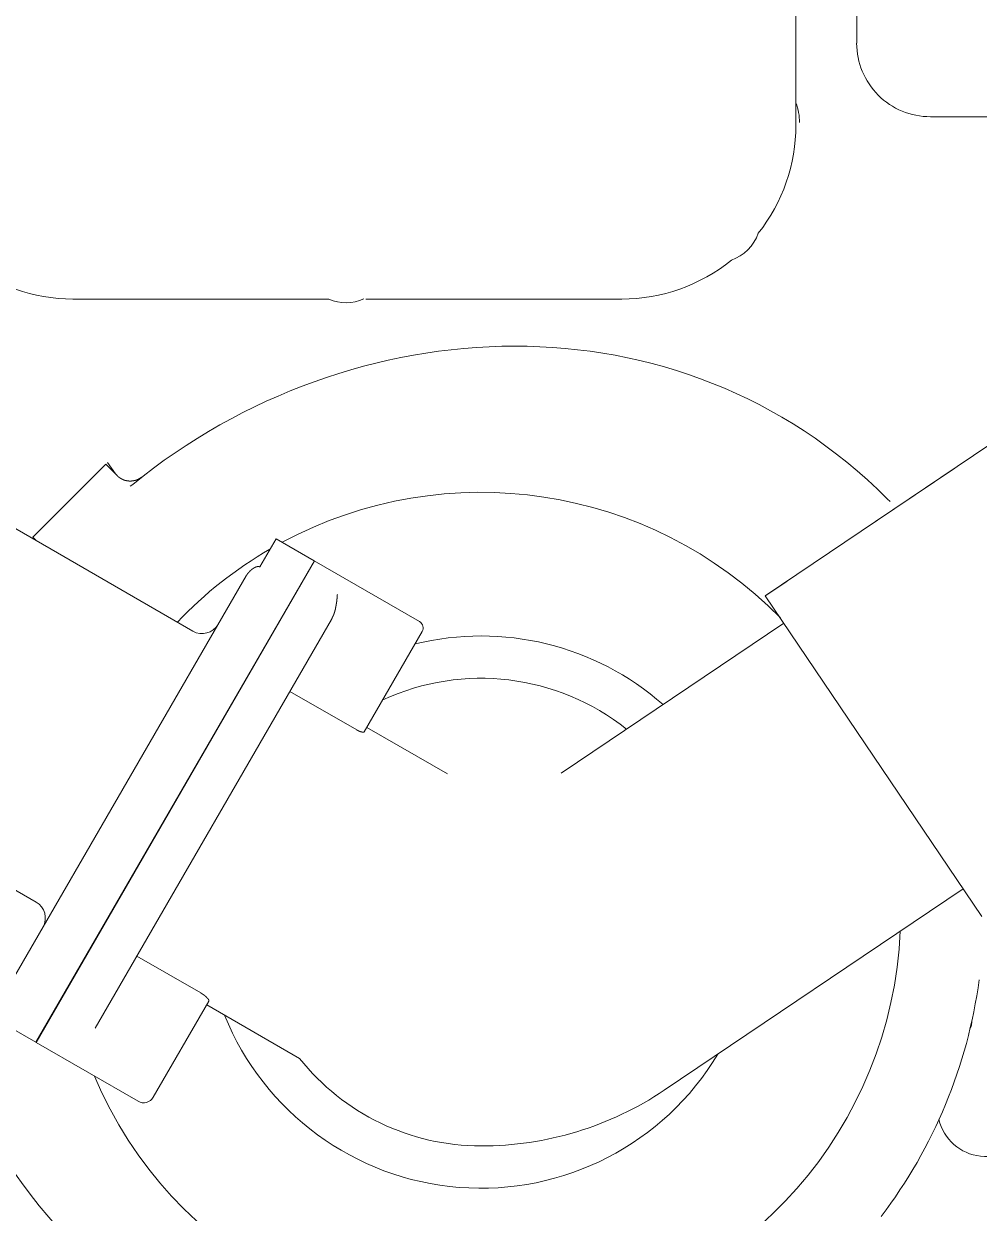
# Model space of a CAD drawing. Header units: millimetres. Extents: x 5194 to 16594, y 329 to 7592.
# Drawn here: x 10470.8 to 10730.1, y 3452.4 to 3775.4 of the extents above; entities that cross this region are included whole.
import ezdxf

# ---------------------------------------------------------------- set-up
doc = ezdxf.new("R2010")
doc.units = ezdxf.units.MM
doc.header["$MEASUREMENT"] = 0
doc.layers.add('PDF_Geometry', color=7, linetype='Continuous', true_color=0x231f20)

msp = doc.modelspace()

# ---------------------------------------------------------------- linework, layer by layer
at = {"layer": 'PDF_Geometry', "color": 0, "lineweight": 9}
for p, q in [((10696.89, 4340.16), (10696.89, 3770.17)), ((10696.89, 3770.17), (10696.89, 4307.17)), ((10680.4, 3747.92), (10680.4, 4004.32)), ((10716.89, 3750.18), (10769.9, 3750.18)), ((10484.12, 3700.67), (10553.64, 3700.67)), ((10563.63, 3700.67), (10633.14, 3700.67)), ((10672.07, 3620.05), (10755.01, 3675.98)), ((10431.16, 3659.98), (10516.71, 3610.48)), ((10473.27, 3636), (10493.09, 3655.79)), ((10493.08, 3655.8), (10496.16, 3652.72)), ((10493.52, 3656.26), (10495.73, 3653.16)), ((10702.01, 3640.25), (10723.49, 3654.74)), ((10496.16, 3652.69), (10496.16, 3652.71)), ((10496.2, 3652.69), (10496.16, 3652.69)), ((10496.2, 3652.67), (10496.2, 3652.69)), ((10496.22, 3652.67), (10496.2, 3652.67)), ((10496.22, 3652.65), (10496.22, 3652.67)), ((10496.25, 3652.62), (10496.22, 3652.65)), ((10496.27, 3652.62), (10496.25, 3652.62)), ((10496.27, 3652.6), (10496.27, 3652.62)), ((10496.29, 3652.6), (10496.27, 3652.6)), ((10496.29, 3652.58), (10496.29, 3652.6)), ((10496.31, 3652.58), (10496.29, 3652.58)), ((10496.31, 3652.56), (10496.31, 3652.58)), ((10496.34, 3652.56), (10496.31, 3652.56)), ((10496.34, 3652.53), (10496.34, 3652.56)), ((10496.34, 3652.51), (10496.34, 3652.53)), ((10496.38, 3652.51), (10496.34, 3652.51)), ((10496.38, 3652.49), (10496.38, 3652.51)), ((10496.4, 3652.49), (10496.38, 3652.49)), ((10496.43, 3652.47), (10496.4, 3652.49)), ((10496.43, 3652.44), (10496.43, 3652.47)), ((10496.45, 3652.44), (10496.43, 3652.44)), ((10496.47, 3652.44), (10496.45, 3652.44)), ((10496.47, 3652.42), (10496.47, 3652.44)), ((10496.47, 3652.4), (10496.47, 3652.42)), ((10496.49, 3652.4), (10496.47, 3652.4)), ((10496.52, 3652.4), (10496.49, 3652.4)), ((10496.52, 3652.38), (10496.52, 3652.4)), ((10496.56, 3652.35), (10496.52, 3652.38)), ((10496.56, 3652.33), (10496.56, 3652.35)), ((10496.58, 3652.33), (10496.56, 3652.33)), ((10496.61, 3652.33), (10496.58, 3652.33)), ((10496.61, 3652.31), (10496.61, 3652.33)), ((10496.63, 3652.31), (10496.61, 3652.31)), ((10496.65, 3652.31), (10496.63, 3652.31)), ((10496.65, 3652.29), (10496.65, 3652.31)), ((10496.65, 3652.26), (10496.65, 3652.29)), ((10496.67, 3652.26), (10496.65, 3652.26)), ((10496.7, 3652.26), (10496.67, 3652.26)), ((10496.7, 3652.24), (10496.7, 3652.26)), ((10496.72, 3652.24), (10496.7, 3652.24)), ((10496.72, 3652.22), (10496.72, 3652.24)), ((10496.72, 3652.2), (10496.72, 3652.22)), ((10496.76, 3652.2), (10496.72, 3652.2)), ((10496.76, 3652.17), (10496.76, 3652.2)), ((10496.79, 3652.17), (10496.76, 3652.17)), ((10496.81, 3652.17), (10496.79, 3652.17)), ((10496.81, 3652.15), (10496.81, 3652.17)), ((10496.81, 3652.13), (10496.81, 3652.15)), ((10496.83, 3652.13), (10496.81, 3652.13)), ((10496.85, 3652.13), (10496.83, 3652.13)), ((10496.85, 3652.11), (10496.85, 3652.13)), ((10496.88, 3652.11), (10496.85, 3652.11)), ((10496.9, 3652.08), (10496.88, 3652.11)), ((10496.94, 3652.08), (10496.9, 3652.08)), ((10496.94, 3652.06), (10496.94, 3652.08)), ((10496.97, 3652.06), (10496.94, 3652.06)), ((10496.97, 3652.04), (10496.97, 3652.06)), ((10496.99, 3652.04), (10496.97, 3652.04)), ((10496.99, 3652.02), (10496.99, 3652.04)), ((10497.01, 3652.02), (10496.99, 3652.02)), ((10497.03, 3652.02), (10497.01, 3652.02)), ((10497.03, 3651.99), (10497.03, 3652.02)), ((10497.06, 3651.99), (10497.03, 3651.99)), ((10497.08, 3651.97), (10497.06, 3651.99)), ((10497.08, 3651.95), (10497.08, 3651.97)), ((10497.12, 3651.95), (10497.08, 3651.95)), ((10497.15, 3651.95), (10497.12, 3651.95)), ((10497.15, 3651.93), (10497.15, 3651.95)), ((10497.17, 3651.93), (10497.15, 3651.93)), ((10497.17, 3651.9), (10497.17, 3651.93)), ((10497.19, 3651.9), (10497.17, 3651.9)), ((10497.21, 3651.9), (10497.19, 3651.9)), ((10497.24, 3651.88), (10497.21, 3651.9)), ((10497.26, 3651.88), (10497.24, 3651.88)), ((10497.26, 3651.86), (10497.26, 3651.88)), ((10497.3, 3651.86), (10497.26, 3651.86)), ((10497.3, 3651.84), (10497.3, 3651.86)), ((10497.33, 3651.84), (10497.3, 3651.84)), ((10497.35, 3651.84), (10497.33, 3651.84)), ((10497.35, 3651.81), (10497.35, 3651.84)), ((10497.37, 3651.81), (10497.35, 3651.81)), ((10497.39, 3651.81), (10497.37, 3651.81)), ((10497.42, 3651.79), (10497.39, 3651.81)), ((10497.44, 3651.79), (10497.42, 3651.79)), ((10497.44, 3651.77), (10497.44, 3651.79)), ((10497.48, 3651.77), (10497.44, 3651.77)), ((10497.51, 3651.77), (10497.48, 3651.77)), ((10497.53, 3651.75), (10497.51, 3651.77)), ((10497.55, 3651.72), (10497.53, 3651.75)), ((10497.57, 3651.72), (10497.55, 3651.72)), ((10497.57, 3651.7), (10497.57, 3651.72)), ((10497.6, 3651.7), (10497.57, 3651.7)), ((10497.62, 3651.7), (10497.6, 3651.7)), ((10497.64, 3651.7), (10497.62, 3651.7)), ((10497.64, 3651.68), (10497.64, 3651.7)), ((10497.66, 3651.68), (10497.64, 3651.68)), ((10497.66, 3651.66), (10497.66, 3651.68)), ((10497.69, 3651.66), (10497.66, 3651.66)), ((10497.69, 3651.63), (10497.69, 3651.66)), ((10497.71, 3651.63), (10497.69, 3651.63)), ((10497.73, 3651.63), (10497.71, 3651.63)), ((10497.75, 3651.63), (10497.73, 3651.63)), ((10497.78, 3651.63), (10497.75, 3651.63)), ((10497.78, 3651.61), (10497.78, 3651.63)), ((10497.82, 3651.61), (10497.78, 3651.61)), ((10497.82, 3651.59), (10497.82, 3651.61)), ((10497.87, 3651.59), (10497.82, 3651.59)), ((10497.89, 3651.59), (10497.87, 3651.59)), ((10497.91, 3651.59), (10497.89, 3651.59)), ((10497.91, 3651.57), (10497.91, 3651.59)), ((10497.93, 3651.57), (10497.91, 3651.57)), ((10497.96, 3651.57), (10497.93, 3651.57)), ((10497.96, 3651.54), (10497.96, 3651.57)), ((10498, 3651.54), (10497.96, 3651.54)), ((10498, 3651.52), (10498, 3651.54)), ((10498.05, 3651.52), (10498, 3651.52)), ((10498.07, 3651.52), (10498.05, 3651.52)), ((10498.09, 3651.52), (10498.07, 3651.52)), ((10498.09, 3651.5), (10498.09, 3651.52)), ((10498.11, 3651.5), (10498.09, 3651.5)), ((10498.14, 3651.5), (10498.11, 3651.5)), ((10498.14, 3651.48), (10498.14, 3651.5)), ((10498.16, 3651.48), (10498.14, 3651.48)), ((10498.18, 3651.48), (10498.16, 3651.48)), ((10498.23, 3651.48), (10498.18, 3651.48)), ((10498.23, 3651.45), (10498.23, 3651.48)), ((10498.25, 3651.45), (10498.23, 3651.45)), ((10498.27, 3651.45), (10498.25, 3651.45)), ((10498.27, 3651.43), (10498.27, 3651.45)), ((10498.29, 3651.43), (10498.27, 3651.43)), ((10498.32, 3651.43), (10498.29, 3651.43)), ((10498.34, 3651.41), (10498.32, 3651.43)), ((10498.36, 3651.41), (10498.34, 3651.41)), ((10498.41, 3651.41), (10498.36, 3651.41)), ((10498.43, 3651.41), (10498.41, 3651.41)), ((10498.45, 3651.41), (10498.43, 3651.41)), ((10498.45, 3651.39), (10498.45, 3651.41)), ((10498.47, 3651.39), (10498.45, 3651.39)), ((10498.5, 3651.39), (10498.47, 3651.39)), ((10498.52, 3651.39), (10498.5, 3651.39)), ((10498.52, 3651.36), (10498.52, 3651.39)), ((10498.54, 3651.36), (10498.52, 3651.36)), ((10498.56, 3651.36), (10498.54, 3651.36)), ((10498.59, 3651.36), (10498.56, 3651.36)), ((10498.61, 3651.36), (10498.59, 3651.36)), ((10498.63, 3651.36), (10498.61, 3651.36)), ((10498.65, 3651.36), (10498.63, 3651.36)), ((10498.65, 3651.34), (10498.65, 3651.36)), ((10498.68, 3651.34), (10498.65, 3651.34)), ((10498.7, 3651.34), (10498.68, 3651.34)), ((10498.74, 3651.34), (10498.7, 3651.34)), ((10498.74, 3651.32), (10498.74, 3651.34)), ((10498.76, 3651.32), (10498.74, 3651.32)), ((10498.92, 3651.32), (10498.88, 3651.32)), ((10498.92, 3651.3), (10498.92, 3651.32)), ((10498.97, 3651.3), (10498.92, 3651.3)), ((10498.99, 3651.3), (10498.97, 3651.3)), ((10499.01, 3651.3), (10498.99, 3651.3)), ((10499.01, 3651.27), (10499.01, 3651.3)), ((10499.03, 3651.27), (10499.01, 3651.27)), ((10499.33, 3651.27), (10499.28, 3651.27)), ((10499.33, 3651.25), (10499.33, 3651.27)), ((10499.35, 3651.25), (10499.33, 3651.25)), ((10499.69, 3649.82), (10500.37, 3650.33)), ((10500.07, 3651.25), (10500.05, 3651.25)), ((10500.09, 3651.27), (10500.07, 3651.27)), ((10500.07, 3651.27), (10500.07, 3651.25)), ((10500.38, 3651.27), (10500.34, 3651.27)), ((10500.43, 3651.3), (10500.38, 3651.3)), ((10500.38, 3651.3), (10500.38, 3651.27)), ((10500.45, 3651.3), (10500.43, 3651.3)), ((10500.47, 3651.3), (10500.45, 3651.3)), ((10500.5, 3651.32), (10500.47, 3651.32)), ((10500.47, 3651.32), (10500.47, 3651.3)), ((10500.65, 3651.32), (10500.63, 3651.32)), ((10500.68, 3651.34), (10500.65, 3651.34)), ((10500.65, 3651.34), (10500.65, 3651.32)), ((10500.7, 3651.34), (10500.68, 3651.34)), ((10500.72, 3651.34), (10500.7, 3651.34)), ((10500.77, 3651.36), (10500.72, 3651.36)), ((10500.72, 3651.36), (10500.72, 3651.34)), ((10500.79, 3651.36), (10500.77, 3651.36)), ((10500.81, 3651.36), (10500.79, 3651.36)), ((10500.83, 3651.36), (10500.81, 3651.36)), ((10500.86, 3651.36), (10500.83, 3651.36)), ((10500.88, 3651.39), (10500.86, 3651.36)), ((10500.9, 3651.39), (10500.88, 3651.39)), ((10500.95, 3651.39), (10500.9, 3651.39)), ((10500.97, 3651.41), (10500.95, 3651.41)), ((10500.95, 3651.41), (10500.95, 3651.39)), ((10500.99, 3651.41), (10500.97, 3651.41)), ((10501.01, 3651.41), (10500.99, 3651.41)), ((10501.04, 3651.41), (10501.01, 3651.41)), ((10501.06, 3651.41), (10501.04, 3651.41)), ((10501.08, 3651.43), (10501.06, 3651.43)), ((10501.06, 3651.43), (10501.06, 3651.41)), ((10501.13, 3651.43), (10501.08, 3651.43)), ((10501.15, 3651.45), (10501.13, 3651.45)), ((10501.13, 3651.45), (10501.13, 3651.43)), ((10501.17, 3651.45), (10501.15, 3651.45)), ((10501.19, 3651.48), (10501.17, 3651.48)), ((10501.17, 3651.48), (10501.17, 3651.45)), ((10501.22, 3651.48), (10501.19, 3651.48)), ((10501.24, 3651.48), (10501.22, 3651.48)), ((10501.26, 3651.48), (10501.24, 3651.48)), ((10501.31, 3651.5), (10501.26, 3651.5)), ((10501.26, 3651.5), (10501.26, 3651.48)), ((10501.35, 3651.52), (10501.31, 3651.52)), ((10501.31, 3651.52), (10501.31, 3651.5)), ((10501.37, 3651.52), (10501.35, 3651.52)), ((10501.4, 3651.54), (10501.37, 3651.52)), ((10501.42, 3651.54), (10501.4, 3651.54)), ((10501.46, 3651.57), (10501.42, 3651.57)), ((10501.42, 3651.57), (10501.42, 3651.54)), ((10501.51, 3651.59), (10501.46, 3651.59)), ((10501.46, 3651.59), (10501.46, 3651.57)), ((10501.53, 3651.59), (10501.51, 3651.59)), ((10501.55, 3651.59), (10501.53, 3651.59)), ((10501.58, 3651.61), (10501.55, 3651.61)), ((10501.55, 3651.61), (10501.55, 3651.59)), ((10501.6, 3651.61), (10501.58, 3651.61)), ((10501.62, 3651.63), (10501.6, 3651.63)), ((10501.6, 3651.63), (10501.6, 3651.61)), ((10501.64, 3651.63), (10501.62, 3651.63)), ((10501.69, 3651.63), (10501.64, 3651.63)), ((10501.71, 3651.66), (10501.69, 3651.66)), ((10501.69, 3651.66), (10501.69, 3651.63)), ((10501.73, 3651.68), (10501.71, 3651.66)), ((10501.76, 3651.7), (10501.73, 3651.68)), ((10501.78, 3651.7), (10501.76, 3651.7)), ((10501.8, 3651.7), (10501.78, 3651.7)), ((10501.82, 3651.7), (10501.8, 3651.7)), ((10501.87, 3651.72), (10501.82, 3651.72)), ((10501.82, 3651.72), (10501.82, 3651.7)), ((10501.89, 3651.75), (10501.87, 3651.75)), ((10501.87, 3651.75), (10501.87, 3651.72)), ((10501.91, 3651.77), (10501.89, 3651.77)), ((10501.89, 3651.77), (10501.89, 3651.75)), ((10501.94, 3651.77), (10501.91, 3651.77)), ((10501.96, 3651.77), (10501.94, 3651.77)), ((10501.98, 3651.79), (10501.96, 3651.79)), ((10501.96, 3651.79), (10501.96, 3651.77)), ((10502, 3651.81), (10501.98, 3651.81)), ((10501.98, 3651.81), (10501.98, 3651.79)), ((10502.05, 3651.81), (10502, 3651.81)), ((10502.07, 3651.84), (10502.05, 3651.84)), ((10502.05, 3651.84), (10502.05, 3651.81)), ((10502.09, 3651.84), (10502.07, 3651.84)), ((10502.12, 3651.84), (10502.09, 3651.84)), ((10502.14, 3651.86), (10502.12, 3651.86)), ((10502.12, 3651.86), (10502.12, 3651.84)), ((10502.16, 3651.88), (10502.14, 3651.88)), ((10502.14, 3651.88), (10502.14, 3651.86)), ((10502.18, 3651.9), (10502.16, 3651.9)), ((10502.16, 3651.9), (10502.16, 3651.88)), ((10502.23, 3651.9), (10502.18, 3651.9)), ((10502.25, 3651.93), (10502.23, 3651.93)), ((10502.23, 3651.93), (10502.23, 3651.9)), ((10502.27, 3651.95), (10502.25, 3651.93)), ((10502.3, 3651.95), (10502.27, 3651.95)), ((10502.32, 3651.95), (10502.3, 3651.95)), ((10502.34, 3651.99), (10502.32, 3651.99)), ((10502.32, 3651.99), (10502.32, 3651.97)), ((10502.32, 3651.97), (10502.32, 3651.95)), ((10502.39, 3652.02), (10502.34, 3652.02)), ((10502.34, 3652.02), (10502.34, 3651.99)), ((10502.41, 3652.04), (10502.39, 3652.04)), ((10502.39, 3652.04), (10502.39, 3652.02)), ((10502.43, 3652.04), (10502.41, 3652.04)), ((10502.45, 3652.08), (10502.43, 3652.08)), ((10502.43, 3652.08), (10502.43, 3652.06)), ((10502.43, 3652.06), (10502.43, 3652.04)), ((10502.48, 3652.08), (10502.45, 3652.08)), ((10502.5, 3652.11), (10502.48, 3652.11)), ((10502.48, 3652.11), (10502.48, 3652.08)), ((10502.52, 3652.11), (10502.5, 3652.11)), ((10502.57, 3652.13), (10502.52, 3652.13)), ((10502.52, 3652.13), (10502.52, 3652.11)), ((10502.61, 3652.17), (10502.57, 3652.17)), ((10502.57, 3652.17), (10502.57, 3652.15)), ((10502.57, 3652.15), (10502.57, 3652.13)), ((10502.63, 3652.2), (10502.61, 3652.2)), ((10502.61, 3652.2), (10502.61, 3652.17)), ((10502.66, 3652.2), (10502.63, 3652.2)), ((10502.68, 3652.24), (10502.66, 3652.22)), ((10502.66, 3652.22), (10502.66, 3652.2)), ((10502.7, 3652.24), (10502.68, 3652.24)), ((10502.75, 3652.26), (10502.7, 3652.26)), ((10502.7, 3652.26), (10502.7, 3652.24)), ((10502.79, 3652.31), (10502.75, 3652.31)), ((10502.75, 3652.31), (10502.75, 3652.29)), ((10502.75, 3652.29), (10502.75, 3652.26)), ((10705.2, 3646.4), (10705.99, 3645.68)), ((10474.2, 3635.08), (10473.27, 3636)), ((10534.9, 3627.91), (10539.31, 3635.53)), ((10539.31, 3635.53), (10549.66, 3629.57)), ((10549.7, 3629.53), (10474.11, 3498.83)), ((10474.15, 3498.8), (10549.7, 3629.53)), ((10533.05, 3627.46), (10533.01, 3627.46)), ((10533.01, 3627.46), (10533.01, 3627.44)), ((10533.1, 3627.51), (10533.05, 3627.48)), ((10533.05, 3627.48), (10533.05, 3627.46)), ((10533.12, 3627.53), (10533.1, 3627.53)), ((10533.1, 3627.53), (10533.1, 3627.51)), ((10533.14, 3627.53), (10533.12, 3627.53)), ((10533.17, 3627.55), (10533.14, 3627.55)), ((10533.14, 3627.55), (10533.14, 3627.53)), ((10533.19, 3627.55), (10533.17, 3627.55)), ((10533.23, 3627.6), (10533.19, 3627.57)), ((10533.19, 3627.57), (10533.19, 3627.55)), ((10533.28, 3627.62), (10533.23, 3627.62)), ((10533.23, 3627.62), (10533.23, 3627.6)), ((10533.3, 3627.64), (10533.28, 3627.64)), ((10533.28, 3627.64), (10533.28, 3627.62)), ((10533.32, 3627.64), (10533.3, 3627.64)), ((10533.35, 3627.66), (10533.32, 3627.66)), ((10533.32, 3627.66), (10533.32, 3627.64)), ((10533.37, 3627.66), (10533.35, 3627.66)), ((10533.39, 3627.69), (10533.37, 3627.69)), ((10533.37, 3627.69), (10533.37, 3627.66)), ((10533.41, 3627.71), (10533.39, 3627.71)), ((10533.39, 3627.71), (10533.39, 3627.69)), ((10533.46, 3627.73), (10533.41, 3627.73)), ((10533.41, 3627.73), (10533.41, 3627.71)), ((10533.48, 3627.73), (10533.46, 3627.73)), ((10533.5, 3627.75), (10533.48, 3627.75)), ((10533.48, 3627.75), (10533.48, 3627.73)), ((10533.53, 3627.78), (10533.5, 3627.78)), ((10533.5, 3627.78), (10533.5, 3627.75)), ((10533.55, 3627.78), (10533.53, 3627.78)), ((10533.57, 3627.78), (10533.55, 3627.78)), ((10533.62, 3627.8), (10533.57, 3627.8)), ((10533.57, 3627.8), (10533.57, 3627.78)), ((10533.64, 3627.82), (10533.62, 3627.82)), ((10533.62, 3627.82), (10533.62, 3627.8)), ((10533.66, 3627.84), (10533.64, 3627.84)), ((10533.64, 3627.84), (10533.64, 3627.82)), ((10533.68, 3627.84), (10533.66, 3627.84)), ((10533.71, 3627.84), (10533.68, 3627.84)), ((10533.73, 3627.87), (10533.71, 3627.87)), ((10533.71, 3627.87), (10533.71, 3627.84)), ((10533.75, 3627.87), (10533.73, 3627.87)), ((10533.8, 3627.89), (10533.75, 3627.89)), ((10533.75, 3627.89), (10533.75, 3627.87)), ((10533.82, 3627.91), (10533.8, 3627.91)), ((10533.8, 3627.91), (10533.8, 3627.89)), ((10533.84, 3627.91), (10533.82, 3627.91)), ((10533.86, 3627.91), (10533.84, 3627.91)), ((10533.89, 3627.91), (10533.86, 3627.91)), ((10533.91, 3627.93), (10533.89, 3627.93)), ((10533.89, 3627.93), (10533.89, 3627.91)), ((10533.93, 3627.93), (10533.91, 3627.93)), ((10533.98, 3627.93), (10533.93, 3627.93)), ((10534, 3627.96), (10533.98, 3627.96)), ((10533.98, 3627.96), (10533.98, 3627.93)), ((10534.02, 3627.96), (10534, 3627.96)), ((10534.04, 3627.96), (10534.02, 3627.96)), ((10534.07, 3627.98), (10534.04, 3627.98)), ((10534.04, 3627.98), (10534.04, 3627.96)), ((10534.09, 3627.98), (10534.07, 3627.98)), ((10534.11, 3627.98), (10534.09, 3627.98)), ((10534.16, 3627.98), (10534.11, 3627.98)), ((10534.18, 3627.98), (10534.16, 3627.98)), ((10534.2, 3628), (10534.18, 3628)), ((10534.18, 3628), (10534.18, 3627.98)), ((10534.22, 3628), (10534.2, 3628)), ((10534.25, 3628), (10534.22, 3628)), ((10534.27, 3628), (10534.25, 3628)), ((10534.29, 3628), (10534.27, 3628)), ((10534.34, 3628.02), (10534.29, 3628.02)), ((10534.29, 3628.02), (10534.29, 3628)), ((10534.56, 3628.02), (10534.58, 3628.02)), ((10534.58, 3628.02), (10534.58, 3628)), ((10534.58, 3628), (10534.61, 3628)), ((10534.61, 3628), (10534.63, 3628)), ((10534.63, 3628), (10534.65, 3628)), ((10534.65, 3628), (10534.67, 3628)), ((10534.67, 3628), (10534.67, 3627.98)), ((10534.67, 3627.98), (10534.72, 3627.98)), ((10534.72, 3627.98), (10534.74, 3627.98)), ((10534.74, 3627.98), (10534.76, 3627.98)), ((10534.76, 3627.98), (10534.76, 3627.96)), ((10534.76, 3627.96), (10534.79, 3627.96)), ((10534.79, 3627.96), (10534.81, 3627.96)), ((10534.81, 3627.96), (10534.81, 3627.93)), ((10534.81, 3627.93), (10534.83, 3627.93)), ((10534.83, 3627.93), (10534.85, 3627.93)), ((10534.85, 3627.93), (10534.9, 3627.93)), ((10534.9, 3627.93), (10534.9, 3627.91)), ((10549.66, 3629.57), (10578.21, 3613.06)), ((10468.35, 3516.88), (10531.17, 3625.5)), ((10531.19, 3625.5), (10531.17, 3625.5)), ((10531.21, 3625.53), (10531.19, 3625.53)), ((10531.19, 3625.53), (10531.19, 3625.5)), ((10531.26, 3625.57), (10531.21, 3625.57)), ((10531.21, 3625.57), (10531.21, 3625.55)), ((10531.21, 3625.55), (10531.21, 3625.53)), ((10531.28, 3625.64), (10531.26, 3625.62)), ((10531.26, 3625.62), (10531.26, 3625.59)), ((10531.26, 3625.59), (10531.26, 3625.57)), ((10531.3, 3625.64), (10531.28, 3625.64)), ((10531.32, 3625.71), (10531.3, 3625.71)), ((10531.3, 3625.71), (10531.3, 3625.68)), ((10531.3, 3625.68), (10531.3, 3625.66)), ((10531.3, 3625.66), (10531.3, 3625.64)), ((10531.35, 3625.73), (10531.32, 3625.73)), ((10531.32, 3625.73), (10531.32, 3625.71)), ((10531.37, 3625.77), (10531.35, 3625.77)), ((10531.35, 3625.77), (10531.35, 3625.75)), ((10531.35, 3625.75), (10531.35, 3625.73)), ((10531.39, 3625.8), (10531.37, 3625.8)), ((10531.37, 3625.8), (10531.37, 3625.77)), ((10531.44, 3625.84), (10531.39, 3625.84)), ((10531.39, 3625.84), (10531.39, 3625.82)), ((10531.39, 3625.82), (10531.39, 3625.8)), ((10531.46, 3625.91), (10531.44, 3625.89)), ((10531.44, 3625.89), (10531.44, 3625.86)), ((10531.44, 3625.86), (10531.44, 3625.84)), ((10531.48, 3625.93), (10531.46, 3625.91)), ((10531.5, 3625.95), (10531.48, 3625.95)), ((10531.48, 3625.95), (10531.48, 3625.93)), ((10531.53, 3626), (10531.5, 3626)), ((10531.5, 3626), (10531.5, 3625.98)), ((10531.5, 3625.98), (10531.5, 3625.95)), ((10531.55, 3626.04), (10531.53, 3626.02)), ((10531.53, 3626.02), (10531.53, 3626)), ((10531.57, 3626.04), (10531.55, 3626.04)), ((10531.62, 3626.09), (10531.57, 3626.07)), ((10531.57, 3626.07), (10531.57, 3626.04)), ((10531.64, 3626.13), (10531.62, 3626.13)), ((10531.62, 3626.13), (10531.62, 3626.11)), ((10531.62, 3626.11), (10531.62, 3626.09)), ((10531.66, 3626.2), (10531.64, 3626.2)), ((10531.64, 3626.2), (10531.64, 3626.18)), ((10531.64, 3626.18), (10531.64, 3626.16)), ((10531.64, 3626.16), (10531.64, 3626.13)), ((10531.68, 3626.2), (10531.66, 3626.2)), ((10531.71, 3626.25), (10531.68, 3626.25)), ((10531.68, 3626.25), (10531.68, 3626.22)), ((10531.68, 3626.22), (10531.68, 3626.2)), ((10531.73, 3626.27), (10531.71, 3626.27)), ((10531.71, 3626.27), (10531.71, 3626.25)), ((10531.77, 3626.31), (10531.73, 3626.31)), ((10531.73, 3626.31), (10531.73, 3626.29)), ((10531.73, 3626.29), (10531.73, 3626.27)), ((10531.8, 3626.36), (10531.77, 3626.36)), ((10531.77, 3626.36), (10531.77, 3626.34)), ((10531.77, 3626.34), (10531.77, 3626.31)), ((10531.82, 3626.36), (10531.8, 3626.36)), ((10531.84, 3626.4), (10531.82, 3626.4)), ((10531.82, 3626.4), (10531.82, 3626.38)), ((10531.82, 3626.38), (10531.82, 3626.36)), ((10531.86, 3626.43), (10531.84, 3626.43)), ((10531.84, 3626.43), (10531.84, 3626.4)), ((10531.88, 3626.47), (10531.86, 3626.45)), ((10531.86, 3626.45), (10531.86, 3626.43)), ((10531.91, 3626.49), (10531.88, 3626.47)), ((10531.95, 3626.52), (10531.91, 3626.52)), ((10531.91, 3626.52), (10531.91, 3626.49)), ((10532, 3626.56), (10531.95, 3626.56)), ((10531.95, 3626.56), (10531.95, 3626.54)), ((10531.95, 3626.54), (10531.95, 3626.52)), ((10532.02, 3626.61), (10532, 3626.58)), ((10532, 3626.58), (10532, 3626.56)), ((10532.04, 3626.61), (10532.02, 3626.61)), ((10532.06, 3626.65), (10532.04, 3626.65)), ((10532.04, 3626.65), (10532.04, 3626.63)), ((10532.04, 3626.63), (10532.04, 3626.61)), ((10532.09, 3626.67), (10532.06, 3626.65)), ((10532.13, 3626.7), (10532.09, 3626.7)), ((10532.09, 3626.7), (10532.09, 3626.67)), ((10532.18, 3626.74), (10532.13, 3626.74)), ((10532.13, 3626.74), (10532.13, 3626.72)), ((10532.13, 3626.72), (10532.13, 3626.7)), ((10532.2, 3626.79), (10532.18, 3626.79)), ((10532.18, 3626.79), (10532.18, 3626.76)), ((10532.18, 3626.76), (10532.18, 3626.74)), ((10532.22, 3626.81), (10532.2, 3626.81)), ((10532.2, 3626.81), (10532.2, 3626.79)), ((10532.24, 3626.83), (10532.22, 3626.83)), ((10532.22, 3626.83), (10532.22, 3626.81)), ((10532.27, 3626.85), (10532.24, 3626.85)), ((10532.24, 3626.85), (10532.24, 3626.83)), ((10532.29, 3626.85), (10532.27, 3626.85)), ((10532.31, 3626.88), (10532.29, 3626.88)), ((10532.29, 3626.88), (10532.29, 3626.85)), ((10532.36, 3626.92), (10532.31, 3626.92)), ((10532.31, 3626.92), (10532.31, 3626.9)), ((10532.31, 3626.9), (10532.31, 3626.88)), ((10532.38, 3626.94), (10532.36, 3626.94)), ((10532.36, 3626.94), (10532.36, 3626.92)), ((10532.4, 3626.97), (10532.38, 3626.97)), ((10532.38, 3626.97), (10532.38, 3626.94)), ((10532.42, 3626.99), (10532.4, 3626.99)), ((10532.4, 3626.99), (10532.4, 3626.97)), ((10532.45, 3626.99), (10532.42, 3626.99)), ((10532.47, 3627.03), (10532.45, 3627.01)), ((10532.45, 3627.01), (10532.45, 3626.99)), ((10532.49, 3627.06), (10532.47, 3627.03)), ((10532.54, 3627.06), (10532.49, 3627.06)), ((10532.56, 3627.1), (10532.54, 3627.1)), ((10532.54, 3627.1), (10532.54, 3627.08)), ((10532.54, 3627.08), (10532.54, 3627.06)), ((10532.58, 3627.12), (10532.56, 3627.12)), ((10532.56, 3627.12), (10532.56, 3627.1)), ((10532.6, 3627.15), (10532.58, 3627.15)), ((10532.58, 3627.15), (10532.58, 3627.12)), ((10532.63, 3627.17), (10532.6, 3627.17)), ((10532.6, 3627.17), (10532.6, 3627.15)), ((10532.65, 3627.19), (10532.63, 3627.19)), ((10532.63, 3627.19), (10532.63, 3627.17)), ((10532.69, 3627.21), (10532.65, 3627.21)), ((10532.65, 3627.21), (10532.65, 3627.19)), ((10532.72, 3627.24), (10532.69, 3627.24)), ((10532.69, 3627.24), (10532.69, 3627.21)), ((10532.74, 3627.26), (10532.72, 3627.26)), ((10532.72, 3627.26), (10532.72, 3627.24)), ((10532.76, 3627.28), (10532.74, 3627.28)), ((10532.74, 3627.28), (10532.74, 3627.26)), ((10532.78, 3627.3), (10532.76, 3627.3)), ((10532.76, 3627.3), (10532.76, 3627.28)), ((10532.81, 3627.33), (10532.78, 3627.3)), ((10532.83, 3627.33), (10532.81, 3627.33)), ((10532.87, 3627.35), (10532.83, 3627.35)), ((10532.83, 3627.35), (10532.83, 3627.33)), ((10532.9, 3627.37), (10532.87, 3627.37)), ((10532.87, 3627.37), (10532.87, 3627.35)), ((10532.92, 3627.39), (10532.9, 3627.39)), ((10532.9, 3627.39), (10532.9, 3627.37)), ((10532.94, 3627.42), (10532.92, 3627.42)), ((10532.92, 3627.42), (10532.92, 3627.39)), ((10532.96, 3627.42), (10532.94, 3627.42)), ((10532.99, 3627.44), (10532.96, 3627.44)), ((10532.96, 3627.44), (10532.96, 3627.42)), ((10533.01, 3627.44), (10532.99, 3627.44)), ((10677.9, 3623.96), (10672.07, 3620.05)), ((10555.67, 3617.87), (10555.62, 3617.85)), ((10555.62, 3617.85), (10555.62, 3617.82)), ((10555.71, 3618.18), (10555.67, 3618.18)), ((10555.67, 3618.18), (10555.67, 3618.16)), ((10555.67, 3617.89), (10555.67, 3617.87)), ((10555.74, 3618.45), (10555.71, 3618.45)), ((10555.71, 3618.45), (10555.71, 3618.43)), ((10555.71, 3618.21), (10555.71, 3618.18)), ((10555.76, 3618.54), (10555.74, 3618.54)), ((10555.74, 3618.54), (10555.74, 3618.52)), ((10555.74, 3618.52), (10555.74, 3618.5)), ((10555.74, 3618.5), (10555.74, 3618.48)), ((10555.74, 3618.48), (10555.74, 3618.45)), ((10555.78, 3618.81), (10555.76, 3618.81)), ((10555.76, 3618.81), (10555.76, 3618.79)), ((10555.76, 3618.57), (10555.76, 3618.54)), ((10555.8, 3618.99), (10555.78, 3618.97)), ((10555.78, 3618.97), (10555.78, 3618.95)), ((10555.78, 3618.95), (10555.78, 3618.93)), ((10555.78, 3618.93), (10555.78, 3618.9)), ((10555.78, 3618.9), (10555.78, 3618.88)), ((10555.78, 3618.88), (10555.78, 3618.86)), ((10555.78, 3618.86), (10555.78, 3618.84)), ((10555.78, 3618.84), (10555.78, 3618.81)), ((10555.83, 3619.29), (10555.8, 3619.29)), ((10555.8, 3619.29), (10555.8, 3619.26)), ((10555.8, 3619.26), (10555.8, 3619.24)), ((10555.8, 3619.08), (10555.8, 3619.06)), ((10555.8, 3619.06), (10555.8, 3619.04)), ((10555.8, 3619.04), (10555.8, 3619.02)), ((10555.8, 3619.02), (10555.8, 3618.99)), ((10555.85, 3619.47), (10555.83, 3619.47)), ((10555.83, 3619.47), (10555.83, 3619.44)), ((10555.83, 3619.31), (10555.83, 3619.29)), ((10555.89, 3619.87), (10555.85, 3619.87)), ((10555.85, 3619.87), (10555.85, 3619.85)), ((10555.85, 3619.49), (10555.85, 3619.47)), ((10555.92, 3620.34), (10555.89, 3620.34)), ((10555.89, 3620.34), (10555.89, 3620.32)), ((10555.89, 3619.89), (10555.89, 3619.87)), ((10555.92, 3620.41), (10555.92, 3620.39)), ((10555.92, 3620.39), (10555.92, 3620.37)), ((10555.92, 3620.37), (10555.92, 3620.34)), ((10672.07, 3620.05), (10730.82, 3532.99)), ((10554.79, 3614.61), (10554.75, 3614.59)), ((10554.75, 3614.59), (10554.75, 3614.56)), ((10554.75, 3614.56), (10554.75, 3614.54)), ((10554.75, 3614.54), (10554.75, 3614.52)), ((10554.82, 3614.68), (10554.79, 3614.68)), ((10554.79, 3614.68), (10554.79, 3614.65)), ((10554.79, 3614.65), (10554.79, 3614.63)), ((10554.79, 3614.63), (10554.79, 3614.61)), ((10554.84, 3614.72), (10554.82, 3614.7)), ((10554.82, 3614.7), (10554.82, 3614.68)), ((10554.86, 3614.79), (10554.84, 3614.79)), ((10554.84, 3614.79), (10554.84, 3614.77)), ((10554.84, 3614.77), (10554.84, 3614.74)), ((10554.84, 3614.74), (10554.84, 3614.72)), ((10554.88, 3614.81), (10554.86, 3614.81)), ((10554.86, 3614.81), (10554.86, 3614.79)), ((10554.9, 3614.9), (10554.88, 3614.9)), ((10554.88, 3614.9), (10554.88, 3614.88)), ((10554.88, 3614.88), (10554.88, 3614.86)), ((10554.88, 3614.86), (10554.88, 3614.83)), ((10554.88, 3614.83), (10554.88, 3614.81)), ((10554.93, 3614.95), (10554.9, 3614.95)), ((10554.9, 3614.95), (10554.9, 3614.92)), ((10554.9, 3614.92), (10554.9, 3614.9)), ((10554.97, 3615.04), (10554.93, 3615.04)), ((10554.93, 3615.04), (10554.93, 3615.01)), ((10554.93, 3615.01), (10554.93, 3614.99)), ((10554.93, 3614.99), (10554.93, 3614.97)), ((10554.93, 3614.97), (10554.93, 3614.95)), ((10554.99, 3615.13), (10554.97, 3615.13)), ((10554.97, 3615.13), (10554.97, 3615.1)), ((10554.97, 3615.1), (10554.97, 3615.08)), ((10554.97, 3615.08), (10554.97, 3615.06)), ((10554.97, 3615.06), (10554.97, 3615.04)), ((10555.02, 3615.17), (10554.99, 3615.17)), ((10554.99, 3615.17), (10554.99, 3615.15)), ((10554.99, 3615.15), (10554.99, 3615.13)), ((10555.04, 3615.26), (10555.02, 3615.26)), ((10555.02, 3615.26), (10555.02, 3615.24)), ((10555.02, 3615.24), (10555.02, 3615.22)), ((10555.02, 3615.22), (10555.02, 3615.19)), ((10555.02, 3615.19), (10555.02, 3615.17)), ((10555.06, 3615.31), (10555.04, 3615.31)), ((10555.04, 3615.31), (10555.04, 3615.28)), ((10555.04, 3615.28), (10555.04, 3615.26)), ((10555.08, 3615.4), (10555.06, 3615.4)), ((10555.06, 3615.4), (10555.06, 3615.37)), ((10555.06, 3615.37), (10555.06, 3615.35)), ((10555.06, 3615.35), (10555.06, 3615.33)), ((10555.06, 3615.33), (10555.06, 3615.31)), ((10555.11, 3615.46), (10555.08, 3615.44)), ((10555.08, 3615.44), (10555.08, 3615.42)), ((10555.08, 3615.42), (10555.08, 3615.4)), ((10555.15, 3615.55), (10555.11, 3615.55)), ((10555.11, 3615.55), (10555.11, 3615.53)), ((10555.11, 3615.53), (10555.11, 3615.51)), ((10555.11, 3615.51), (10555.11, 3615.49)), ((10555.11, 3615.49), (10555.11, 3615.46)), ((10555.17, 3615.67), (10555.15, 3615.67)), ((10555.15, 3615.67), (10555.15, 3615.64)), ((10555.15, 3615.64), (10555.15, 3615.62)), ((10555.15, 3615.62), (10555.15, 3615.6)), ((10555.15, 3615.6), (10555.15, 3615.58)), ((10555.15, 3615.58), (10555.15, 3615.55)), ((10555.2, 3615.73), (10555.17, 3615.71)), ((10555.17, 3615.71), (10555.17, 3615.69)), ((10555.17, 3615.69), (10555.17, 3615.67)), ((10555.22, 3615.82), (10555.2, 3615.8)), ((10555.2, 3615.8), (10555.2, 3615.78)), ((10555.2, 3615.78), (10555.2, 3615.76)), ((10555.2, 3615.76), (10555.2, 3615.73)), ((10555.24, 3615.87), (10555.22, 3615.87)), ((10555.22, 3615.87), (10555.22, 3615.85)), ((10555.22, 3615.85), (10555.22, 3615.82)), ((10555.26, 3615.98), (10555.24, 3615.98)), ((10555.24, 3615.98), (10555.24, 3615.96)), ((10555.24, 3615.96), (10555.24, 3615.94)), ((10555.24, 3615.94), (10555.24, 3615.91)), ((10555.24, 3615.91), (10555.24, 3615.89)), ((10555.24, 3615.89), (10555.24, 3615.87)), ((10555.29, 3616.05), (10555.26, 3616.05)), ((10555.26, 3616.05), (10555.26, 3616.03)), ((10555.26, 3616.03), (10555.26, 3616)), ((10555.26, 3616), (10555.26, 3615.98)), ((10555.33, 3616.18), (10555.29, 3616.16)), ((10555.29, 3616.16), (10555.29, 3616.14)), ((10555.29, 3616.14), (10555.29, 3616.12)), ((10555.29, 3616.12), (10555.29, 3616.09)), ((10555.29, 3616.09), (10555.29, 3616.07)), ((10555.29, 3616.07), (10555.29, 3616.05)), ((10555.35, 3616.3), (10555.33, 3616.27)), ((10555.33, 3616.27), (10555.33, 3616.25)), ((10555.33, 3616.25), (10555.33, 3616.23)), ((10555.33, 3616.23), (10555.33, 3616.21)), ((10555.33, 3616.21), (10555.33, 3616.18)), ((10555.38, 3616.36), (10555.35, 3616.36)), ((10555.35, 3616.36), (10555.35, 3616.34)), ((10555.35, 3616.34), (10555.35, 3616.32)), ((10555.35, 3616.32), (10555.35, 3616.3)), ((10555.4, 3616.5), (10555.38, 3616.47)), ((10555.38, 3616.47), (10555.38, 3616.45)), ((10555.38, 3616.45), (10555.38, 3616.43)), ((10555.38, 3616.43), (10555.38, 3616.41)), ((10555.38, 3616.41), (10555.38, 3616.38)), ((10555.38, 3616.38), (10555.38, 3616.36)), ((10555.42, 3616.56), (10555.4, 3616.56)), ((10555.4, 3616.56), (10555.4, 3616.54)), ((10555.4, 3616.54), (10555.4, 3616.52)), ((10555.4, 3616.52), (10555.4, 3616.5)), ((10555.44, 3616.68), (10555.42, 3616.68)), ((10555.42, 3616.68), (10555.42, 3616.65)), ((10555.42, 3616.65), (10555.42, 3616.63)), ((10555.42, 3616.63), (10555.42, 3616.61)), ((10555.42, 3616.61), (10555.42, 3616.59)), ((10555.42, 3616.59), (10555.42, 3616.56)), ((10555.49, 3616.92), (10555.44, 3616.9)), ((10555.44, 3616.9), (10555.44, 3616.88)), ((10555.44, 3616.7), (10555.44, 3616.68)), ((10555.53, 3617.13), (10555.49, 3617.13)), ((10555.49, 3617.13), (10555.49, 3617.1)), ((10555.49, 3616.95), (10555.49, 3616.92)), ((10555.56, 3617.33), (10555.53, 3617.31)), ((10555.53, 3617.31), (10555.53, 3617.28)), ((10555.53, 3617.28), (10555.53, 3617.26)), ((10555.53, 3617.26), (10555.53, 3617.24)), ((10555.53, 3617.24), (10555.53, 3617.22)), ((10555.53, 3617.22), (10555.53, 3617.19)), ((10555.53, 3617.19), (10555.53, 3617.17)), ((10555.53, 3617.17), (10555.53, 3617.15)), ((10555.53, 3617.15), (10555.53, 3617.13)), ((10555.58, 3617.4), (10555.56, 3617.4)), ((10555.56, 3617.4), (10555.56, 3617.37)), ((10555.56, 3617.37), (10555.56, 3617.35)), ((10555.56, 3617.35), (10555.56, 3617.33)), ((10555.6, 3617.6), (10555.58, 3617.58)), ((10555.58, 3617.58), (10555.58, 3617.55)), ((10555.58, 3617.55), (10555.58, 3617.53)), ((10555.58, 3617.53), (10555.58, 3617.51)), ((10555.58, 3617.51), (10555.58, 3617.49)), ((10555.58, 3617.49), (10555.58, 3617.46)), ((10555.58, 3617.46), (10555.58, 3617.44)), ((10555.58, 3617.44), (10555.58, 3617.42)), ((10555.58, 3617.42), (10555.58, 3617.4)), ((10555.62, 3617.67), (10555.6, 3617.67)), ((10555.6, 3617.67), (10555.6, 3617.64)), ((10555.6, 3617.64), (10555.6, 3617.62)), ((10555.6, 3617.62), (10555.6, 3617.6)), ((10555.62, 3617.69), (10555.62, 3617.67)), ((10554.31, 3613.68), (10490.22, 3502.67)), ((10554.34, 3613.69), (10554.32, 3613.69)), ((10554.37, 3613.71), (10554.34, 3613.71)), ((10554.34, 3613.71), (10554.34, 3613.69)), ((10554.41, 3613.78), (10554.37, 3613.75)), ((10554.37, 3613.75), (10554.37, 3613.73)), ((10554.37, 3613.73), (10554.37, 3613.71)), ((10554.46, 3613.84), (10554.41, 3613.84)), ((10554.41, 3613.84), (10554.41, 3613.82)), ((10554.41, 3613.82), (10554.41, 3613.8)), ((10554.41, 3613.8), (10554.41, 3613.78)), ((10554.48, 3613.91), (10554.46, 3613.89)), ((10554.46, 3613.89), (10554.46, 3613.87)), ((10554.46, 3613.87), (10554.46, 3613.84)), ((10554.5, 3613.96), (10554.48, 3613.96)), ((10554.48, 3613.96), (10554.48, 3613.93)), ((10554.48, 3613.93), (10554.48, 3613.91)), ((10554.52, 3614.05), (10554.5, 3614.05)), ((10554.5, 3614.05), (10554.5, 3614.02)), ((10554.5, 3614.02), (10554.5, 3614)), ((10554.5, 3614), (10554.5, 3613.98)), ((10554.5, 3613.98), (10554.5, 3613.96)), ((10554.55, 3614.11), (10554.52, 3614.11)), ((10554.52, 3614.11), (10554.52, 3614.09)), ((10554.52, 3614.09), (10554.52, 3614.07)), ((10554.52, 3614.07), (10554.52, 3614.05)), ((10554.57, 3614.14), (10554.55, 3614.14)), ((10554.55, 3614.14), (10554.55, 3614.11)), ((10554.61, 3614.2), (10554.57, 3614.2)), ((10554.57, 3614.2), (10554.57, 3614.18)), ((10554.57, 3614.18), (10554.57, 3614.16)), ((10554.57, 3614.16), (10554.57, 3614.14)), ((10554.64, 3614.27), (10554.61, 3614.27)), ((10554.61, 3614.27), (10554.61, 3614.25)), ((10554.61, 3614.25), (10554.61, 3614.23)), ((10554.61, 3614.23), (10554.61, 3614.2)), ((10554.66, 3614.32), (10554.64, 3614.32)), ((10554.64, 3614.32), (10554.64, 3614.29)), ((10554.64, 3614.29), (10554.64, 3614.27)), ((10554.68, 3614.38), (10554.66, 3614.38)), ((10554.66, 3614.38), (10554.66, 3614.36)), ((10554.66, 3614.36), (10554.66, 3614.34)), ((10554.66, 3614.34), (10554.66, 3614.32)), ((10554.7, 3614.41), (10554.68, 3614.38)), ((10554.73, 3614.5), (10554.7, 3614.47)), ((10554.7, 3614.47), (10554.7, 3614.45)), ((10554.7, 3614.45), (10554.7, 3614.43)), ((10554.7, 3614.43), (10554.7, 3614.41)), ((10554.75, 3614.52), (10554.73, 3614.52)), ((10554.73, 3614.52), (10554.73, 3614.5)), ((10677.08, 3612.65), (10616.63, 3571.87)), ((10578.95, 3610.34), (10563.23, 3583.12)), ((10561.24, 3583.63), (10543.02, 3594.13)), ((10474.15, 3536.91), (10388.6, 3586.39)), ((10561.25, 3583.61), (10561.24, 3583.63)), ((10561.25, 3583.59), (10561.25, 3583.61)), ((10561.27, 3583.59), (10561.25, 3583.59)), ((10561.3, 3583.59), (10561.27, 3583.59)), ((10561.34, 3583.59), (10561.3, 3583.59)), ((10561.34, 3583.57), (10561.34, 3583.59)), ((10561.34, 3583.55), (10561.34, 3583.57)), ((10561.39, 3583.55), (10561.34, 3583.55)), ((10561.41, 3583.55), (10561.39, 3583.55)), ((10561.43, 3583.55), (10561.41, 3583.55)), ((10561.43, 3583.52), (10561.43, 3583.55)), ((10561.45, 3583.5), (10561.43, 3583.52)), ((10561.48, 3583.5), (10561.45, 3583.5)), ((10561.48, 3583.48), (10561.48, 3583.5)), ((10561.52, 3583.48), (10561.48, 3583.48)), ((10561.57, 3583.46), (10561.52, 3583.48)), ((10561.57, 3583.43), (10561.57, 3583.46)), ((10561.59, 3583.43), (10561.57, 3583.43)), ((10561.61, 3583.43), (10561.59, 3583.43)), ((10561.61, 3583.41), (10561.61, 3583.43)), ((10561.63, 3583.41), (10561.61, 3583.41)), ((10561.66, 3583.41), (10561.63, 3583.41)), ((10561.68, 3583.39), (10561.66, 3583.41)), ((10561.7, 3583.39), (10561.68, 3583.39)), ((10561.7, 3583.37), (10561.7, 3583.39)), ((10561.75, 3583.37), (10561.7, 3583.37)), ((10561.77, 3583.37), (10561.75, 3583.37)), ((10561.79, 3583.37), (10561.77, 3583.37)), ((10561.79, 3583.34), (10561.79, 3583.37)), ((10561.81, 3583.34), (10561.79, 3583.34)), ((10561.81, 3583.32), (10561.81, 3583.34)), ((10561.81, 3583.3), (10561.81, 3583.32)), ((10561.84, 3583.3), (10561.81, 3583.3)), ((10561.86, 3583.3), (10561.84, 3583.3)), ((10561.9, 3583.3), (10561.86, 3583.3)), ((10561.9, 3583.28), (10561.9, 3583.3)), ((10561.93, 3583.28), (10561.9, 3583.28)), ((10561.95, 3583.28), (10561.93, 3583.28)), ((10561.95, 3583.25), (10561.95, 3583.28)), ((10561.97, 3583.25), (10561.95, 3583.25)), ((10561.99, 3583.25), (10561.97, 3583.25)), ((10561.99, 3583.23), (10561.99, 3583.25)), ((10562.02, 3583.23), (10561.99, 3583.23)), ((10562.04, 3583.23), (10562.02, 3583.23)), ((10562.08, 3583.23), (10562.04, 3583.23)), ((10562.08, 3583.21), (10562.08, 3583.23)), ((10562.11, 3583.21), (10562.08, 3583.21)), ((10562.13, 3583.21), (10562.11, 3583.21)), ((10562.13, 3583.19), (10562.13, 3583.21)), ((10562.15, 3583.19), (10562.13, 3583.19)), ((10562.17, 3583.19), (10562.15, 3583.19)), ((10562.2, 3583.19), (10562.17, 3583.19)), ((10562.22, 3583.16), (10562.2, 3583.19)), ((10562.26, 3583.16), (10562.22, 3583.16)), ((10562.26, 3583.14), (10562.26, 3583.16)), ((10562.29, 3583.14), (10562.26, 3583.14)), ((10562.31, 3583.14), (10562.29, 3583.14)), ((10562.31, 3583.12), (10562.31, 3583.14)), ((10562.33, 3583.12), (10562.31, 3583.12)), ((10562.53, 3583.1), (10562.33, 3583.12)), ((10562.53, 3583.07), (10562.53, 3583.1)), ((10562.56, 3583.07), (10562.53, 3583.07)), ((10562.58, 3583.07), (10562.56, 3583.07)), ((10562.62, 3583.07), (10562.58, 3583.07)), ((10562.62, 3583.05), (10562.62, 3583.07)), ((10562.67, 3583.05), (10562.62, 3583.05)), ((10562.69, 3583.05), (10562.67, 3583.05)), ((10562.71, 3583.05), (10562.69, 3583.05)), ((10562.74, 3583.05), (10562.71, 3583.05)), ((10562.76, 3583.05), (10562.74, 3583.05)), ((10562.78, 3583.05), (10562.76, 3583.05)), ((10562.78, 3583.03), (10562.78, 3583.05)), ((10562.83, 3583.03), (10562.78, 3583.03)), ((10563.07, 3583.03), (10562.83, 3583.03)), ((10563.1, 3583.05), (10563.07, 3583.05)), ((10563.07, 3583.05), (10563.07, 3583.03)), ((10563.12, 3583.05), (10563.1, 3583.05)), ((10563.14, 3583.05), (10563.12, 3583.05)), ((10563.19, 3583.05), (10563.14, 3583.05)), ((10563.21, 3583.07), (10563.19, 3583.07)), ((10563.19, 3583.07), (10563.19, 3583.05)), ((10563.23, 3583.1), (10563.21, 3583.1)), ((10563.21, 3583.1), (10563.21, 3583.07)), ((10563.23, 3583.12), (10563.23, 3583.1)), ((10563.95, 3584.34), (10585.86, 3571.7)), ((10644.63, 3485.81), (10725.75, 3540.52)), ((10501.52, 3522.23), (10518.87, 3512.23)), ((10518.87, 3512.23), (10518.87, 3512.21)), ((10518.87, 3512.21), (10518.89, 3512.21)), ((10518.89, 3512.21), (10518.91, 3512.21)), ((10518.91, 3512.21), (10518.91, 3512.19)), ((10518.91, 3512.19), (10518.93, 3512.19)), ((10518.93, 3512.19), (10518.93, 3512.17)), ((10518.93, 3512.17), (10518.96, 3512.17)), ((10518.96, 3512.17), (10518.96, 3512.15)), ((10518.96, 3512.15), (10519, 3512.15)), ((10519, 3512.15), (10519, 3512.12)), ((10519, 3512.12), (10519.05, 3512.12)), ((10519.05, 3512.12), (10519.05, 3512.1)), ((10519.05, 3512.1), (10519.07, 3512.1)), ((10519.07, 3512.1), (10519.09, 3512.1)), ((10519.09, 3512.1), (10519.09, 3512.08)), ((10519.09, 3512.08), (10519.11, 3512.08)), ((10519.11, 3512.08), (10519.11, 3512.06)), ((10519.11, 3512.06), (10519.14, 3512.06)), ((10519.14, 3512.06), (10519.14, 3512.03)), ((10519.14, 3512.03), (10519.18, 3512.03)), ((10519.18, 3512.03), (10519.18, 3512.01)), ((10519.18, 3512.01), (10519.23, 3512.01)), ((10519.23, 3512.01), (10519.23, 3511.99)), ((10519.23, 3511.99), (10519.25, 3511.99)), ((10519.25, 3511.99), (10519.25, 3511.97)), ((10519.25, 3511.97), (10519.27, 3511.97)), ((10519.27, 3511.97), (10519.29, 3511.97)), ((10519.29, 3511.97), (10519.32, 3511.94)), ((10519.32, 3511.94), (10519.32, 3511.92)), ((10519.32, 3511.92), (10519.34, 3511.92)), ((10519.34, 3511.92), (10519.34, 3511.9)), ((10519.34, 3511.9), (10519.38, 3511.9)), ((10519.38, 3511.9), (10519.38, 3511.88)), ((10519.38, 3511.88), (10519.41, 3511.88)), ((10519.41, 3511.88), (10519.41, 3511.85)), ((10519.41, 3511.85), (10519.43, 3511.85)), ((10519.43, 3511.85), (10519.45, 3511.85)), ((10519.45, 3511.85), (10519.45, 3511.83)), ((10519.45, 3511.83), (10519.47, 3511.83)), ((10519.47, 3511.83), (10519.47, 3511.81)), ((10519.47, 3511.81), (10519.5, 3511.81)), ((10519.5, 3511.81), (10519.52, 3511.81)), ((10519.52, 3511.81), (10519.52, 3511.79)), ((10519.52, 3511.79), (10519.56, 3511.79)), ((10519.56, 3511.79), (10519.56, 3511.76)), ((10519.56, 3511.76), (10519.59, 3511.76)), ((10519.59, 3511.76), (10519.61, 3511.74)), ((10519.61, 3511.74), (10519.61, 3511.72)), ((10519.61, 3511.72), (10519.63, 3511.72)), ((10519.63, 3511.72), (10519.65, 3511.72)), ((10519.65, 3511.72), (10519.65, 3511.7)), ((10519.65, 3511.7), (10519.68, 3511.7)), ((10519.68, 3511.7), (10519.68, 3511.67)), ((10519.68, 3511.67), (10519.7, 3511.67)), ((10519.7, 3511.67), (10519.7, 3511.65)), ((10519.7, 3511.65), (10519.74, 3511.65)), ((10519.74, 3511.65), (10519.74, 3511.63)), ((10519.74, 3511.63), (10519.77, 3511.63)), ((10519.77, 3511.63), (10519.77, 3511.61)), ((10519.77, 3511.61), (10519.79, 3511.61)), ((10519.79, 3511.61), (10519.81, 3511.61)), ((10519.81, 3511.61), (10519.81, 3511.58)), ((10519.81, 3511.58), (10519.83, 3511.58)), ((10519.83, 3511.58), (10519.83, 3511.56)), ((10519.83, 3511.56), (10519.86, 3511.56)), ((10519.86, 3511.56), (10519.86, 3511.54)), ((10519.86, 3511.54), (10519.88, 3511.54)), ((10519.88, 3511.54), (10519.88, 3511.52)), ((10519.88, 3511.52), (10519.92, 3511.52)), ((10519.92, 3511.52), (10519.92, 3511.49)), ((10519.92, 3511.49), (10519.95, 3511.49)), ((10519.95, 3511.49), (10519.97, 3511.49)), ((10519.97, 3511.49), (10519.97, 3511.47)), ((10519.97, 3511.47), (10519.97, 3511.45)), ((10519.97, 3511.45), (10519.99, 3511.45)), ((10519.99, 3511.45), (10520.01, 3511.43)), ((10520.01, 3511.43), (10520.04, 3511.43)), ((10520.04, 3511.43), (10520.04, 3511.4)), ((10520.04, 3511.4), (10520.06, 3511.4)), ((10520.06, 3511.4), (10520.06, 3511.38)), ((10520.06, 3511.38), (10520.06, 3511.36)), ((10520.06, 3511.36), (10520.1, 3511.36)), ((10520.1, 3511.36), (10520.1, 3511.34)), ((10520.1, 3511.34), (10520.15, 3511.34)), ((10520.15, 3511.34), (10520.15, 3511.31)), ((10520.15, 3511.31), (10520.17, 3511.31)), ((10520.17, 3511.31), (10520.17, 3511.29)), ((10520.17, 3511.29), (10520.19, 3511.29)), ((10520.19, 3511.29), (10520.22, 3511.27)), ((10520.22, 3511.27), (10520.24, 3511.27)), ((10520.24, 3511.27), (10520.24, 3511.25)), ((10520.24, 3511.25), (10520.24, 3511.22)), ((10520.24, 3511.22), (10520.28, 3511.22)), ((10520.28, 3511.22), (10520.28, 3511.2)), ((10520.28, 3511.2), (10520.28, 3511.18)), ((10520.28, 3511.18), (10520.31, 3511.18)), ((10520.31, 3511.18), (10520.31, 3511.16)), ((10521.04, 3510.02), (10505.95, 3483.89)), ((10520.31, 3511.16), (10520.33, 3511.16)), ((10520.33, 3511.16), (10520.35, 3511.13)), ((10520.35, 3511.13), (10520.35, 3511.11)), ((10520.35, 3511.11), (10520.37, 3511.11)), ((10520.37, 3511.11), (10520.4, 3511.11)), ((10520.4, 3511.11), (10520.4, 3511.09)), ((10520.4, 3511.09), (10520.4, 3511.07)), ((10520.4, 3511.07), (10520.42, 3511.07)), ((10520.42, 3511.07), (10520.42, 3511.04)), ((10520.42, 3511.04), (10520.44, 3511.04)), ((10520.44, 3511.04), (10520.44, 3511.02)), ((10520.44, 3511.02), (10520.49, 3511.02)), ((10520.45, 3509), (10545.66, 3494.45)), ((10520.49, 3511.02), (10520.49, 3511)), ((10520.49, 3511), (10520.51, 3511)), ((10520.51, 3511), (10520.51, 3510.98)), ((10520.51, 3510.98), (10520.53, 3510.98)), ((10520.53, 3510.98), (10520.53, 3510.95)), ((10520.53, 3510.95), (10520.53, 3510.93)), ((10520.53, 3510.93), (10520.55, 3510.93)), ((10520.55, 3510.93), (10520.58, 3510.93)), ((10520.58, 3510.93), (10520.58, 3510.91)), ((10520.58, 3510.91), (10520.58, 3510.89)), ((10520.58, 3510.89), (10520.6, 3510.86)), ((10520.6, 3510.86), (10520.62, 3510.86)), ((10520.62, 3510.86), (10520.62, 3510.84)), ((10520.62, 3510.84), (10520.62, 3510.82)), ((10520.62, 3510.82), (10520.66, 3510.82)), ((10520.66, 3510.82), (10520.66, 3510.8)), ((10520.66, 3510.8), (10520.69, 3510.8)), ((10520.69, 3510.8), (10520.71, 3510.8)), ((10520.71, 3510.8), (10520.71, 3510.77)), ((10520.71, 3510.77), (10520.71, 3510.75)), ((10520.71, 3510.75), (10520.73, 3510.73)), ((10520.73, 3510.73), (10520.75, 3510.73)), ((10520.75, 3510.73), (10520.75, 3510.71)), ((10520.75, 3510.71), (10520.75, 3510.68)), ((10520.75, 3510.68), (10520.78, 3510.68)), ((10520.78, 3510.68), (10520.78, 3510.66)), ((10520.78, 3510.66), (10520.8, 3510.66)), ((10520.8, 3510.66), (10520.8, 3510.64)), ((10520.8, 3510.64), (10520.8, 3510.62)), ((10520.8, 3510.62), (10520.84, 3510.62)), ((10520.84, 3510.62), (10520.84, 3510.59)), ((10520.84, 3510.59), (10520.84, 3510.57)), ((10520.84, 3510.57), (10520.87, 3510.57)), ((10520.87, 3510.57), (10520.87, 3510.55)), ((10520.87, 3510.55), (10520.89, 3510.55)), ((10520.89, 3510.55), (10520.89, 3510.53)), ((10520.89, 3510.53), (10520.89, 3510.5)), ((10520.89, 3510.5), (10520.91, 3510.5)), ((10520.91, 3510.5), (10520.91, 3510.48)), ((10520.91, 3510.48), (10520.93, 3510.48)), ((10520.93, 3510.48), (10520.93, 3510.46)), ((10520.93, 3510.46), (10520.93, 3510.44)), ((10520.93, 3510.44), (10520.96, 3510.44)), ((10520.96, 3510.44), (10520.96, 3510.41)), ((10520.96, 3510.41), (10520.96, 3510.39)), ((10520.96, 3510.39), (10520.98, 3510.39)), ((10520.98, 3510.39), (10520.98, 3510.37)), ((10520.98, 3510.37), (10520.98, 3510.35)), ((10520.98, 3510.35), (10521.02, 3510.35)), ((10521.02, 3510.35), (10521.02, 3510.32)), ((10521.02, 3510.32), (10521.02, 3510.3)), ((10521.02, 3510.3), (10521.02, 3510.28)), ((10521.02, 3510.28), (10521.05, 3510.28)), ((10521.07, 3510.21), (10521.04, 3510.02)), ((10521.05, 3510.28), (10521.05, 3510.26)), ((10521.05, 3510.26), (10521.05, 3510.23)), ((10521.05, 3510.23), (10521.05, 3510.21)), ((10521.05, 3510.21), (10521.07, 3510.21)), ((10521.07, 3510.03), (10521.05, 3510.03)), ((10521.05, 3510.03), (10521.05, 3510.01)), ((10521.07, 3510.05), (10521.07, 3510.03)), ((10474.11, 3498.83), (10463.7, 3504.83)), ((10728.06, 3503.4), (10727.67, 3502.54)), ((10501.86, 3482.81), (10474.15, 3498.8))]:
    msp.add_line(p, q, dxfattribs=at)
for centre, major_axis, start_param, end_param in [((10716.88, 3770.17), (-14.14, 14.14), 0.785591, 2.356442), ((10665.8, 3748.48), (11.02, 11.02), 5.503628, 5.856069), ((10633.01, 3747.96), (33.51, 33.51), 4.8282, 5.496939), ((10659.06, 3722.29), (-8.28, 8.28), 2.68731, 3.60174), ((10484.01, 3747.53), (33.13, 33.13), 3.251775, 3.929331), ((10633.08, 3748.04), (33.5, 33.5), 3.928246, 4.607191), ((10558.3, 3710.88), (7.94, 7.94), 3.498072, 4.370141), ((10594.88, 3534.15), (80.63, 80.63), 6.274511, 7.561381), ((10594.18, 3535.22), (-79.72, 79.72), -0.259936, 0.02479), ((10594.92, 3534.26), (-52.97, 52.97), -1.505739, -0.544151), ((10577.22, 3611.33), (-1.41, 1.41), 3.409395, 4.977091), ((10594.91, 3534.22), (44.87, 44.87), 0.11301, 1.218205), ((10895.87, 3313.14), (142.46, 142.46), 3.071421, 8.971099), ((10471.63, 3532.56), (3.56, 3.56), 4.981255, 6.542298), ((10594.87, 3534.16), (-80.59, 80.59), 1.186911, 3.882239), ((10595.06, 3534.1), (96.39, 96.39), 4.847107, 5.363055), ((10594.89, 3534.18), (-53.03, 53.03), 1.16821, 3.386749), ((10594.86, 3533.49), (-44.42, 44.42), 1.456224, 2.356869), ((10595.07, 3559.43), (62.76, 62.76), 3.9251, 4.519459), ((10503.37, 3485.38), (-2.11, 2.11), 1.826411, 3.401813), ((10731.89, 3480.86), (-9.22, 9.22), 1.016257, 3.487565)]:
    msp.add_ellipse(centre, major_axis=major_axis, ratio=1, start_param=start_param, end_param=end_param, dxfattribs=at)
for points in [[(10500.37, 3650.33), (10560.14, 3699), (10648.71, 3703.09), (10705.2, 3646.4)], [(10498.88, 3651.32), (10498.83, 3651.32), (10498.81, 3651.32), (10498.76, 3651.32)], [(10499.28, 3651.27), (10499.19, 3651.27), (10499.12, 3651.27), (10499.03, 3651.27)], [(10500.05, 3651.25), (10499.82, 3651.25), (10499.57, 3651.25), (10499.35, 3651.25)], [(10500.34, 3651.27), (10500.25, 3651.27), (10500.18, 3651.27), (10500.09, 3651.27)], [(10500.63, 3651.32), (10500.59, 3651.32), (10500.54, 3651.32), (10500.5, 3651.32)], [(10534.56, 3628.02), (10534.49, 3628.02), (10534.4, 3628.02), (10534.34, 3628.02)], [(10555.62, 3617.82), (10555.62, 3617.78), (10555.62, 3617.73), (10555.62, 3617.69)], [(10555.67, 3618.16), (10555.67, 3618.07), (10555.67, 3617.98), (10555.67, 3617.89)], [(10555.71, 3618.43), (10555.71, 3618.36), (10555.71, 3618.27), (10555.71, 3618.21)], [(10555.76, 3618.79), (10555.76, 3618.72), (10555.76, 3618.63), (10555.76, 3618.57)], [(10555.8, 3619.24), (10555.8, 3619.2), (10555.8, 3619.13), (10555.8, 3619.08)], [(10555.83, 3619.44), (10555.83, 3619.4), (10555.83, 3619.35), (10555.83, 3619.31)], [(10555.85, 3619.85), (10555.85, 3619.74), (10555.85, 3619.6), (10555.85, 3619.49)], [(10555.89, 3620.32), (10555.89, 3620.19), (10555.89, 3620.03), (10555.89, 3619.89)], [(10555.44, 3616.88), (10555.44, 3616.81), (10555.44, 3616.77), (10555.44, 3616.7)], [(10555.49, 3617.1), (10555.49, 3617.06), (10555.49, 3616.99), (10555.49, 3616.95)], [(10516.71, 3610.48), (10519.1, 3609.09), (10522.16, 3609.92), (10523.57, 3612.31)], [(10562.51, 3583.1), (10562.35, 3583.1), (10562.49, 3583.12), (10562.33, 3583.12)], [(10563.05, 3583.03), (10562.98, 3583.03), (10562.89, 3583.03), (10562.83, 3583.03)], [(10488.52, 3439.46), (10457.8, 3469.73), (10438.55, 3510.59), (10444.4, 3553.95)], [(10521.07, 3510.19), (10521.07, 3510.14), (10521.07, 3510.1), (10521.07, 3510.05)], [(10727.68, 3502.62), (10728.02, 3503.25), (10728.16, 3503.97), (10728.16, 3504.69)]]:
    msp.add_open_spline(points, degree=3, dxfattribs=at)

doc.saveas('drawing.dxf')
